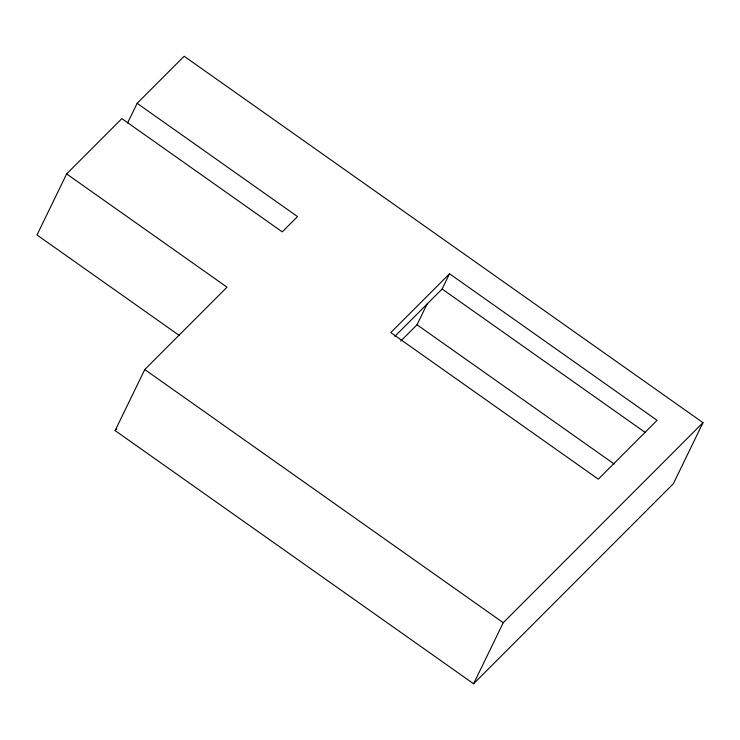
<?xml version="1.0" encoding="UTF-8"?>
<svg xmlns="http://www.w3.org/2000/svg" width="740" height="740" viewBox="0 0 740 740"><rect width="100%" height="100%" fill="white"/><g stroke="black" fill="none" stroke-linecap="round" stroke-linejoin="round"><path stroke-width="1.11" d="M127.604 122.97L137.15 103.313L297.517 216.57L282.245 231.87L121.869 118.613L66.646 173.919L37 234.969L179.45 335.572M137.15 103.313L184.149 56.24L703 422.66L673.354 483.71L473.6 683.76L115.126 430.597L144.772 369.547L227.023 287.175L66.646 173.919M400.71 341.121L417.036 324.777L427.415 303.4M394.79 336.413L442.122 289.016L449.532 273.754L657.074 420.32L598.327 479.159L390.785 332.593L449.532 273.754M473.6 683.76L503.246 622.701L703 422.66M115.126 430.597L116.754 428.969M442.122 289.016L644.947 432.253M417.036 324.777L614.2 464.008M144.772 369.547L503.246 622.701"/></g></svg>
